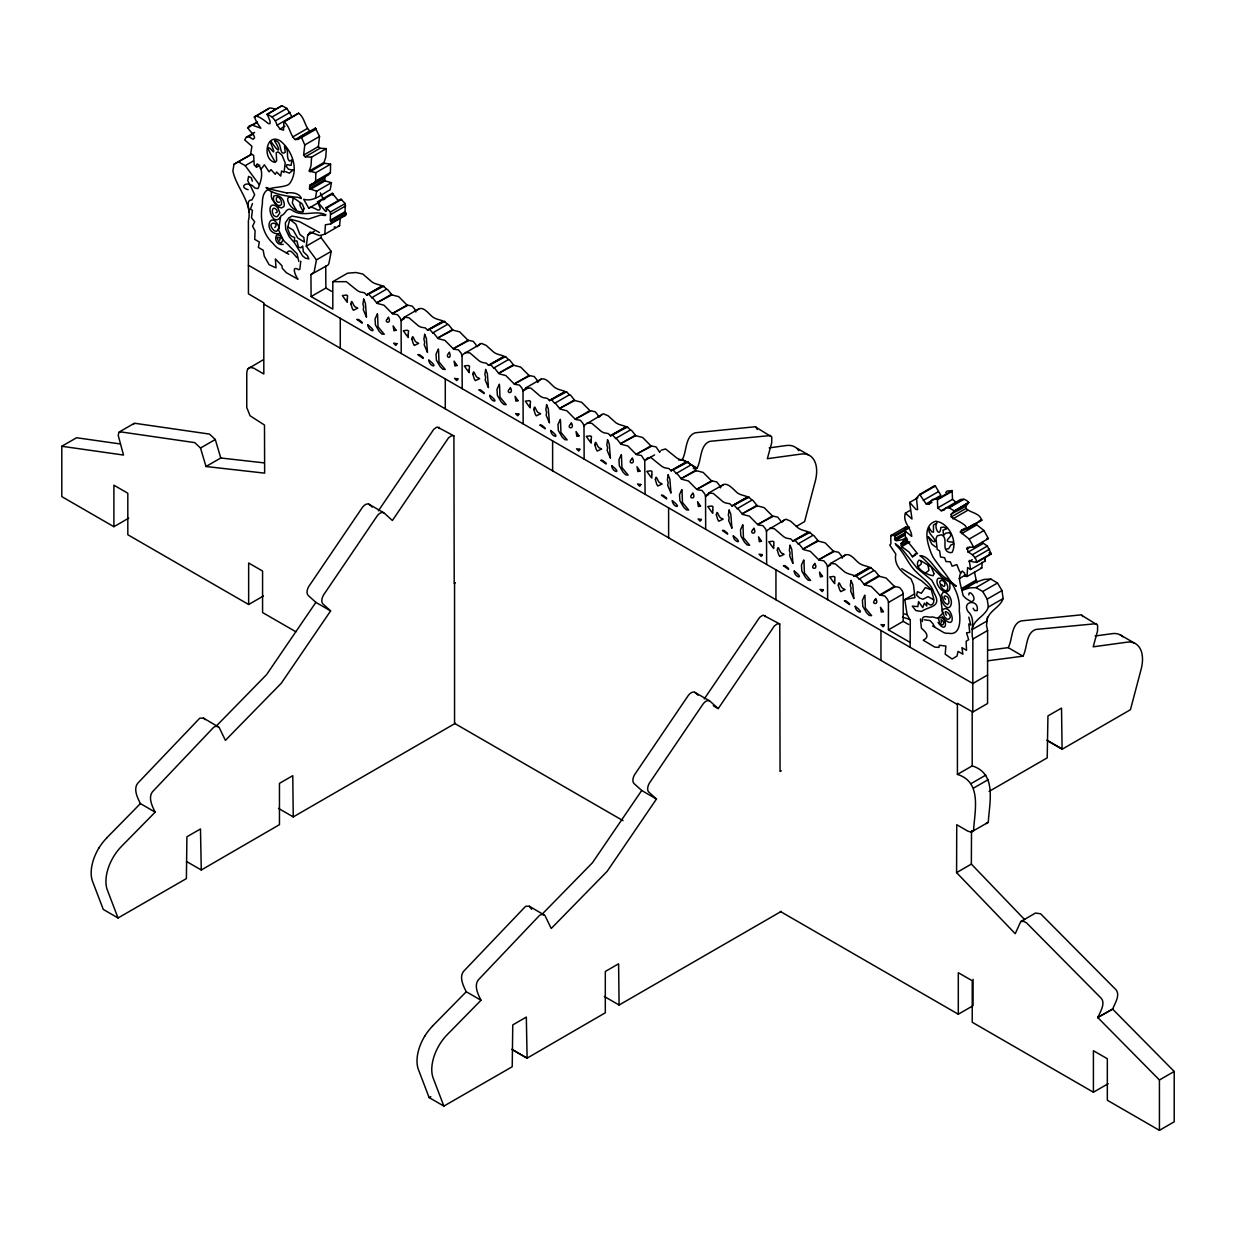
<?xml version="1.0" encoding="UTF-8"?>
<svg xmlns="http://www.w3.org/2000/svg" width="1236" height="1236" viewBox="0 0 1236 1236"><rect width="100%" height="100%" fill="white"/><g stroke="black" fill="none" stroke-linecap="round" stroke-linejoin="round"><path stroke-width="1.5" d="M337.876 200.139L332.268 193.295L317.498 201.823L320.248 208.204C319.552 214.029 312.445 204.357 308.753 208.22L303.716 199.29C313.774 202.163 321.932 193.975 330.197 189.803L331.433 182.681L316.663 191.194L309.51 188.722L309.989 185.091L328.436 174.925L330.398 172.561L330.584 164.172L315.813 172.7L309.247 171.031L324.002 162.503L325.779 157.08L326.335 148.614L311.565 157.142L305.277 156.817L303.608 155.118L304.767 144.952L301.569 137.505L300.642 136.609L297.953 139.359L295.126 139.575C289.749 134.693 290.058 126.242 283.832 121.731L298.602 113.202C304.829 117.714 304.519 126.165 309.881 131.047L312.723 130.831M326.335 148.614L320.031 148.289L318.378 146.59L319.521 136.439L315.412 128.096L300.642 136.609M1112.678 1009.07L1097.722 1017.506L1112.678 1009.07C1114.826 1003.184 1121.593 993.852 1114.64 988.398L1040.619 913.79L1035.49 913.049L1020.72 921.577L1015.235 933.705L956.587 872.631L956.741 824.721L967.973 831.21L971.172 832.091L973.535 830.824C974.617 811.063 982.357 782.002 957.421 774.431L957.406 703.315L972.794 712.029L972.856 639.027C970.229 629.804 976.394 619.035 967.989 611.496C961.361 600.928 979.236 598.548 977.228 610.569L974.663 610.599L973.087 608.236M910.129 647.309L910.283 620.58L907.1 614.431L904.798 599.584L914.64 593.898M1024.659 919.63L971.357 864.103L971.511 830.731M298.849 261.507L297.042 253.766L289.425 246.211A2.781 1.607 60 0 0 288.436 244.975L284.465 241.483A20.286 11.711 60 0 1 282.843 239.181L278.625 230.066L280.51 217.15A8.235 4.759 60 0 1 281.175 215.558C285.825 214.631 285.979 206.721 291.804 209.996C302.264 217.969 315.195 209.487 325.995 214.863M985.046 557.961L985.355 560.959L970.584 569.487L969.318 560.433C982.265 566.536 974.586 554.67 968.128 552.121L967.155 547.486L973.613 547.115L988.383 538.587L983.964 530.538L975.111 523.523L960.341 532.052L969.194 539.066L973.613 547.115M976.548 562.488L991.318 553.96L987.348 546.065L982.187 542.45M316.663 191.194L315.427 198.332M311.565 157.142L311.024 165.609L309.247 171.031M340.163 218.973L339.606 225.678L324.836 234.207L319.336 235.566L310.236 232.028L307.718 235.087L306.281 246.165L316.431 259.9L314.129 272.075L310.947 274.546L311.101 296.563L332.808 309.093L332.808 281.7L347.579 273.171L355.891 272.523L362.72 273.99L372.16 282.102A84.759 48.93 60 0 0 374.693 283.43C379.297 285.192 383.361 285.13 386.528 289.147A16.114 9.301 60 0 1 387.687 289.61L391.889 294.91L398.718 296.655L407.03 305.029L412.252 306.126L414.74 309.201A8.806 5.083 60 0 1 415.837 312.013M958.842 501.646L955.953 502.233L952.492 499.359L952.168 490.553L937.398 499.081L937.722 507.888L941.183 510.746L944.072 510.174L945.88 507.95L949.124 507.826L963.895 499.298C977.491 503.701 954.362 511.256 951.148 514.361L951.226 516.957C955.335 520.263 975.204 527.757 961.546 530.229L960.341 532.052M377.567 314.392L378.015 326.721L384.241 334.261L381.893 334.044L379.22 331.402L375.45 324.944L375.049 318.934L377.366 313.774M438.533 349.587L438.981 361.916L445.223 369.471L442.859 369.255L440.186 366.613L436.416 360.139L436.03 354.129L438.332 348.969M499.514 384.798L499.962 397.111L506.188 404.666L503.84 404.45L501.152 401.808L497.397 395.335L496.996 389.325L499.313 384.18M560.48 419.993L560.928 432.322L567.154 439.877L564.806 439.645L562.133 437.019L558.363 430.545L557.977 424.535L560.279 419.375M621.445 455.188L621.909 467.517L628.135 475.072L625.771 474.856L623.098 472.214L619.344 465.74L618.942 459.73L621.26 454.585M682.009 490.151L682.457 502.48L688.684 510.035L686.335 509.819L683.663 507.177L679.893 500.704L679.506 494.694L681.808 489.549M742.975 525.362L743.439 537.691L749.665 545.246L747.316 545.014L744.628 542.372L740.874 535.914L740.472 529.904L742.79 524.744M803.956 560.557L804.404 572.886L810.631 580.441L808.282 580.225L805.609 577.583L801.84 571.109L801.438 565.099L803.755 559.954M864.922 595.767L865.37 608.097L871.612 615.636L869.248 615.42L866.575 612.778L862.805 606.32L862.419 600.31L864.721 595.149M317.498 201.823L325.64 211.48L326.628 210.954L326.057 207.617L330.429 212.051L330.352 220.209L331.48 222.727L330.707 223.917L325.408 224.782L324.836 234.207M326.057 207.617L340.827 199.089L345.199 203.538L345.122 211.68L346.25 214.199L345.477 215.404L330.707 223.917M259.792 165.3L256.501 167.184L256.655 164.342L257.644 163.986C263.979 170.182 261.584 179.606 258.679 186.945A44.187 25.508 60 0 1 258.092 188.397L257.845 188.552A29.123 16.81 60 0 1 254.755 187.918C247.803 179.39 237.837 187.022 248.142 189.695M970.909 601.546L966.475 598.827A29.123 16.81 60 0 1 963.385 595.891L963.138 595.458A44.187 25.508 60 0 1 962.566 593.326C961.299 585.957 956.54 576.455 962.303 571.078L964.574 573.056L964.729 576.084L967.031 576.517L981.801 567.988L982.234 562.179M300.781 261.198L299.807 269.402L298.602 269.664C290.676 264.72 295.744 276.478 297.984 279.228L286.428 272.754L282.256 268.274L281.947 265.755L275.381 258.973L276.03 267.857L269.124 264.705L264.241 256.146L263.175 250.213L258.339 247.416L259.328 242.024L254.724 239.367L255.095 230.792L252.577 226.234L254.693 221.831L251.48 217.721L252.438 210.352L250.46 209.208L252.438 203.538M987.379 617.197L986.529 625.54L987.61 630.514L987.564 703.5L972.794 712.029M909.495 527.787L895.173 536.177L894.601 538.865L896.594 540.796L902.883 539.576L906.158 537.691M256.501 167.184L254.199 164.96L253.643 155.365L250.645 153.836L251.928 146.25L244.682 139.946L246.412 137.134L248.652 136.64L253.102 139.313L254.539 137.907C254.662 132.746 242.04 127.2 252.036 125.021L260.889 128.235C248.05 110.838 258.37 115.118 268.289 123.554L270.004 123.662L270.081 121.143L267.192 114.191L281.962 105.663L286.876 108.428L291.928 116.617L277.158 125.13L280.047 129.038L283.507 130.182L283.832 121.731M281.962 105.663L267.13 114.531M251.773 154.129L234.021 164.249L232.878 170.908C236.107 187.563 252.855 203.075 248.39 220.765L248.436 293.813L263.824 302.882L263.809 373.983L253.72 368.158L250.136 367.355L247.648 368.961L246.767 372.484L246.767 407.478L250.058 415.76L264.489 425.06L264.643 473.141L205.995 466.513L200.51 448.035L194.763 442.627L121.36 431.982L118.919 432.26L118.223 435.443L123.507 455.049L61.8 446.273L61.8 496.625L113.897 526.706L128.668 518.178M306.281 246.165L321.051 237.636L321.345 236.215M309.989 185.091L313.666 183.453L315.628 181.089L315.813 172.7M321.051 237.636L331.202 251.371L328.9 263.546L327.911 265.122L310.947 274.546M271.41 191.518L271.333 196.4A10.197 5.886 60 0 0 272.059 199.15L276.91 206.242L281.36 207.972L283.847 206.644A7.71 4.45 60 0 0 284.095 202.828C283.338 198.455 278.347 193.897 273.867 196.045L273.372 198.27A8.899 5.145 60 0 0 274.191 201.623L277.482 205.161A10.46 6.041 60 0 0 280.201 205.377L281.453 204.573L281.545 201.947A6.103 3.523 60 0 0 280.031 198.811C275.844 192.538 274.454 203.693 279.614 202.163M915.752 554.871L912.477 556.772L908.985 552.044L901.693 546.59L900.998 543.5L907.008 538.386M910.329 510.267L905.416 513.11C902.048 521.932 911.612 528.282 911.72 536.409L904.567 530.63L905.803 539.174L917.514 553.666L915.629 553.604L912.477 556.772M366.52 317.219L365.408 303.299L363.631 298.942M427.486 352.414L426.374 338.51L424.612 334.137M488.452 387.625L487.355 373.705L485.578 369.332M549.433 422.82L548.32 408.915L546.559 404.543M610.399 458.031L609.286 444.11L607.525 439.738M670.963 492.994L669.85 479.074L668.089 474.701M731.928 528.189L730.816 514.269L729.055 509.912M792.909 563.384L791.797 549.479L790.02 545.107M853.875 598.595L852.763 584.674L851.001 580.317M890.801 535.59L894.323 535.466L909.078 526.938L905.571 527.061L890.801 535.59L890.878 543.825L889.75 545.045L895.822 554.099C893.443 565.47 902.728 573.195 911.009 578.881L913.512 584.844L914.949 597.575L904.798 599.584M905.076 528.838L905.571 527.061M300.24 202.967L300.054 203.631A4.728 2.735 60 0 0 300.178 205.794L303.191 211.619M971.172 832.091L988.29 822.295C989.387 802.535 997.128 773.489 972.191 765.903L972.176 712.183M678.595 459.993L682.318 459.498C686.83 452.098 684.914 436.014 695.358 432.77L755.15 426.76L771.758 436.957L771.712 442.797L767.355 458.695L801.144 454.06A33.99 19.637 -60 0 1 808.808 455.095A34.222 19.776 -60 0 1 815.806 464.319A33.975 19.637 -60 0 1 815.497 480.356L804.605 521.577L796.308 526.474M693.35 468.521L697.073 468.027C701.585 460.626 699.669 444.558 710.113 441.298L770.692 435.52M987.641 650.352L1008.174 647.618C1012.67 640.217 1010.77 624.149 1021.199 620.889L1081.006 614.879L1097.599 625.092L1097.553 630.916L1093.196 646.814L1126.985 642.179A33.99 19.637 -60 0 1 1134.648 643.214A34.222 19.776 -60 0 1 1141.662 652.438A33.975 19.637 -60 0 1 1141.338 668.475L1130.446 709.711L1062.095 749.263L1047.34 740.735M987.487 660.858L1022.929 656.161C1027.425 648.761 1025.525 632.678 1035.953 629.433L1096.533 623.639M967.031 576.517L967.587 567.571L970.584 569.487M331.433 182.681L325.037 180.904L324.759 176.563M298.602 113.202L283.662 122.194M929.086 527.726C927.448 533.705 933.736 536.13 935.003 540.904L934.586 541.801L932.778 541.183L928.19 536.718M966.923 528.807L981.693 520.279C979.762 512.739 970.584 513.095 965.996 508.444L965.919 505.833M1097.908 1017.599C1100.055 1011.712 1106.823 1002.381 1099.87 996.911L1026.467 922.798L1023.671 921.361L1020.72 921.577M936.795 522.905C933.736 527.525 940.04 538.633 940.843 527.417L943.825 527.077L946.745 528.792L943.006 530.182L943.609 535.389L945.617 533.241L948.738 532.685C956.525 535.991 938.943 541.909 952.848 542.063L953.651 544.056L950.932 544.891L948.615 548.815L946.421 549.078M293.287 198.532L292.283 202.781L295.095 208.22A26.976 15.574 60 0 0 296.084 209.502L296.176 209.595M1003.122 598.548L988.352 607.061C985.293 616.424 973.474 619.174 972.145 629.572L986.915 621.044C988.244 610.646 1000.063 607.896 1003.122 598.548L1001.979 590.576L997.498 583.006L990.793 579.051L984.18 579.421L976.703 581.893L961.932 590.422L969.41 587.95L976.023 587.579L990.793 579.051M945.725 492.592L947.07 491.047L952.168 490.553M462.202 388.691L462.048 355.736L463.052 354.33L481.484 343.407L486.072 345.338L494.106 352.492A84.759 48.93 60 0 0 496.64 353.82C501.244 355.597 505.308 355.535 508.475 359.552A16.114 9.301 60 0 1 509.634 360L513.836 365.3L520.665 367.061L528.977 375.435L534.199 376.532L536.687 379.591A8.806 5.083 60 0 1 537.784 382.403L538.17 381.816M584.149 459.097L583.995 426.142L584.999 424.736L603.431 413.813L608.019 415.744L616.053 422.897A84.759 48.93 60 0 0 618.587 424.226C623.191 426.003 627.255 425.941 630.422 429.958A16.114 9.301 60 0 1 631.565 430.406L635.783 435.705L642.612 437.467L650.924 445.841L656.131 446.938L659.499 452.052M766.644 564.466L766.49 531.511L767.51 530.105L785.926 519.182L790.53 521.113L798.549 528.266A84.759 48.93 60 0 0 801.098 529.595C805.687 531.372 809.75 531.31 812.917 535.327A16.114 9.301 60 0 1 814.076 535.775L818.278 541.074L825.107 542.836L833.419 551.194L838.641 552.307L841.129 555.366A8.806 5.083 60 0 1 842.226 558.178L842.38 557.915M314.577 129.378L315.412 128.096M133.318 424.272L134.739 423.268L209.533 434.099L215.28 439.506L220.765 457.984L264.272 462.897M720.449 487.525C725.517 479.058 733.164 489.441 737.583 493.071A84.759 48.93 60 0 0 740.117 494.4C744.721 496.161 748.784 496.1 751.951 500.132A16.114 9.301 60 0 1 753.095 500.58L757.313 505.879L764.142 507.625L772.454 515.999L777.66 517.111L780.163 520.171A8.806 5.083 60 0 1 781.028 522.225M378.386 510.823L433.759 429.309L436.555 427.285A32.924 19.034 -60 0 1 437.606 427.177L453.906 435.86L454.215 583.377L455.435 582.666M704.242 698.958L759.599 617.444L762.396 615.42A32.924 19.034 -60 0 1 763.446 615.312L779.761 623.979L780.055 771.496L781.291 770.785M713.311 705.771L718.224 708.614L774.354 625.972L777.15 623.948A32.924 19.034 -60 0 1 778.201 623.84L779.761 623.979M372.206 507.054L369.456 504.566A7.277 4.202 -60 0 0 362.534 507.224L308.815 586.42A7.833 4.527 -60 0 0 308.212 595.443L315.86 602.365L266.559 674.655L215.96 726.382M453.906 435.86L452.361 435.721A32.924 19.034 -60 0 0 451.31 435.829L448.514 437.853L392.384 520.495L384.211 513.095A7.277 4.202 -60 0 0 377.289 515.752L323.569 594.949A7.833 4.527 -60 0 0 322.967 603.971L330.615 610.908L281.329 683.184L225.4 740.364L219.066 727.293L203.507 718.131L199.784 718.162L139.096 781.801C132.376 787.656 137.273 797.359 140.41 803.601L155.164 812.145L121.391 846.505A33.99 19.637 -60 0 0 113.743 856.378A34.222 19.776 -60 0 0 106.759 873.682A33.975 19.637 -60 0 0 107.099 889.348L118.038 917.977L186.389 878.595L186.914 836.787L200.479 828.954L201.267 870.005L279.46 824.659L279.46 783.361L292.762 775.683L293.256 816.903L455.466 723.245M698.046 695.188L695.296 692.685A7.277 4.202 -60 0 0 688.39 695.343L634.671 774.539A7.833 4.527 -60 0 0 634.053 783.562L641.7 790.499L592.415 862.79L541.816 914.501M718.224 708.614L710.051 701.229A7.277 4.202 -60 0 0 703.145 703.871L649.425 783.068A7.833 4.527 -60 0 0 648.807 792.091L656.455 799.028L607.17 871.318L551.241 928.483L544.906 915.412L529.348 906.251L525.624 906.297L464.937 969.92C458.216 975.776 463.114 985.478 466.25 991.735L481.005 1000.264L447.247 1034.625A33.99 19.637 -60 0 0 439.583 1044.513A34.222 19.776 -60 0 0 432.6 1061.817A33.975 19.637 -60 0 0 432.94 1077.468L443.878 1106.096L512.229 1066.73L512.755 1024.922L526.32 1017.073L527.108 1058.14L605.3 1012.794L605.316 971.481L618.603 963.802L619.097 1005.022L781.306 911.38M293.04 170.012L289.379 173.194L285.593 171.68M951.148 514.361L954.099 511.148L968.87 502.619M477.189 346.621L480.031 343.917M599.136 417.026L601.978 414.323M659.7 451.99L660.333 451.171M781.646 522.395L784.489 519.692M284.45 146.281C289.95 150.128 285.331 157.513 289.548 161.066L292.144 159.985M416.856 310.607C422.511 304.01 428.707 314.299 433.141 317.297A84.759 48.93 60 0 0 435.675 318.625C440.279 320.402 444.342 320.34 447.509 324.357A16.114 9.301 60 0 1 448.653 324.805L452.87 330.105L459.699 331.866L468.011 340.224L473.218 341.337L475.705 344.396A8.806 5.083 60 0 1 476.586 346.451M538.803 381.012C544.458 374.415 550.653 384.705 555.088 387.702A84.759 48.93 60 0 0 557.621 389.031C562.21 390.808 566.273 390.746 569.456 394.763A16.114 9.301 60 0 1 570.599 395.211L574.817 400.51L581.646 402.272L589.943 410.63L595.165 411.743L597.652 414.802A8.806 5.083 60 0 1 598.533 416.856M843.246 556.787C848.9 550.174 855.096 560.48 859.53 563.477A84.759 48.93 60 0 0 862.064 564.806C866.668 566.567 870.731 566.505 873.898 570.538A16.114 9.301 60 0 1 875.042 570.986L879.26 576.285L886.088 578.031L894.4 586.405L899.607 587.502L902.11 590.576A8.806 5.083 60 0 1 903.207 593.388L903.192 621.353L908.661 624.504M106.636 837.977L140.41 803.601M432.492 1026.096L466.25 991.735M280.526 217.057C272.244 228.506 264.257 200.386 275.705 205.809A13.673 7.895 60 0 1 278.054 208.251L279.83 212.947L277.451 216.485A7.648 4.419 60 0 1 275.535 216.563L273.65 215.497L272.399 212.453A7.771 4.48 60 0 1 272.476 210.058C273.202 204.759 280.278 212.515 275.752 212.762M917.869 497.706L909.665 502.434L915.969 509.402L917.622 509.618L916.479 498.123L919.677 494.369L926.119 503.871L928.653 504.273L932.299 499.576L937.398 499.081M419.066 308.722L404.296 317.25L401.082 320.526L401.236 353.496M541.013 379.128L526.242 387.656L523.013 390.931L523.168 423.902M661.306 450.182L665.571 448.931L676.617 457.861A84.759 48.93 60 0 0 679.151 459.189C683.74 460.966 687.819 460.904 690.986 464.921A16.114 9.301 60 0 1 692.129 465.369L696.347 470.669L703.176 472.43L711.488 480.804L716.695 481.901L719.182 484.96A8.806 5.083 60 0 1 720.294 487.772M723.508 484.497L708.753 493.01L705.524 496.3L705.679 529.271M845.455 554.887L830.685 563.415L827.471 566.706L827.626 599.676M910.129 642.411L888.421 629.881L888.437 601.901A8.806 5.083 60 0 0 887.34 599.089L884.837 596.03L879.63 594.933L871.318 586.559L864.489 584.798L860.271 579.499A16.114 9.301 60 0 0 859.128 579.051C855.961 575.034 851.898 575.095 847.293 573.319A84.759 48.93 60 0 1 844.76 571.99L835.32 563.894L830.685 563.415M932.485 487.092L935.358 486.011L940.874 495.342L926.119 503.871M286.288 252.839L287.416 252.159A33.604 19.405 60 0 0 287.973 251.557C291.032 248.73 294.94 256.037 297.042 257.675M254.183 116.879L270.004 107.903L275.474 109.015M254.307 117.374L268.954 108.366M252.036 125.021L256.964 122.179M247.617 127.957L250.908 126.072M254.183 124.172L257.474 122.271M267.192 114.191L272.105 116.957L286.876 108.428M246.412 137.134L254.616 132.391M272.105 116.957L275.35 120.834L290.12 112.306M248.652 136.64L253.581 133.797M280.047 129.038L284.96 126.196M234.021 164.249L251.634 154.268M292.592 137.041L307.347 128.513M238.502 161.854L245.207 165.655L253.411 160.912M295.126 139.575L309.881 131.047M297.953 139.359L301.244 137.459M301.569 137.505L316.323 128.977M304.767 144.952L319.521 136.439M303.608 155.118L318.378 146.59M305.277 156.817L320.031 148.289M309.973 171.789L324.744 163.26L330.584 164.172M315.628 181.089L330.398 172.561M309.386 186.899L324.156 178.37M309.51 188.722L324.28 180.193M310.282 189.432L325.037 180.904M318.363 202.117L333.117 193.588M308.753 208.22L320.248 201.592M326.922 207.88L341.677 199.351M330.429 212.051L345.199 203.538M330.924 214.4L345.694 205.871M330.352 220.209L345.122 211.68M330.939 221.151L345.709 212.623M307.718 235.087L314.284 231.302M331.48 222.727L346.25 214.199M316.431 259.9L331.202 251.371M311.101 296.563L325.871 288.034L331.696 291.402M61.8 446.273L76.57 437.745L119.583 443.863M119.382 431.92L134.152 423.392M332.808 281.7L346.327 281.669L357.405 290.614A84.759 48.93 60 0 0 359.939 291.943L364.404 292.777L366.567 294.925L381.337 286.397M366.567 294.925L381.677 286.458M366.907 294.987L383.871 286.088M247.648 368.961L263.268 359.784M369.101 294.616L371.773 297.675L386.528 289.147M371.773 297.675A16.114 9.301 60 0 1 372.917 298.123L376.671 302.866L391.426 294.338M376.671 302.866L391.889 294.91M377.119 303.423L383.963 305.184L392.26 313.558L407.03 305.029M392.26 313.558L407.633 305.446M404.357 318.641L401.082 320.526A8.806 5.083 60 0 0 399.97 317.714L397.482 314.655L392.863 313.959M200.51 448.035L215.28 439.506M404.296 317.25L408.931 317.729L418.371 325.825A84.759 48.93 60 0 0 420.904 327.154L425.369 327.973L427.548 330.12L442.318 321.592M427.548 330.12L442.658 321.654M427.888 330.182L444.836 321.298M430.066 329.827L432.739 332.886L447.509 324.357M205.995 466.513L220.765 457.984M432.739 332.886A16.114 9.301 60 0 1 433.882 333.334L437.637 338.077L452.407 329.548M437.637 338.077L452.87 330.105M438.1 338.633L444.929 340.394L453.241 348.753L468.011 340.224M453.241 348.753L468.599 340.642M465.277 352.445L469.896 352.924L479.336 361.02A84.759 48.93 60 0 0 481.87 362.349L486.335 363.183L488.514 365.315L503.284 356.802M488.514 365.315L503.624 356.864M488.853 365.392L505.802 356.493M491.047 365.022L493.705 368.081L508.475 359.552M493.705 368.081A16.114 9.301 60 0 1 494.863 368.529L498.602 373.272L513.373 364.744M498.602 373.272L513.836 365.3M499.066 373.828L505.895 375.589L514.207 383.963L528.977 375.435M514.207 383.963L529.58 375.837M527.942 388.089L523.013 390.931A8.806 5.083 60 0 0 521.916 388.119L519.429 385.06L514.809 384.365M526.242 387.656L530.877 388.135L540.317 396.231A84.759 48.93 60 0 0 542.851 397.559L547.316 398.378L549.495 400.526L564.249 391.997M549.495 400.526L564.589 392.059M549.835 400.588L566.783 391.704M552.013 400.232L554.686 403.291L569.456 394.763M554.686 403.291A16.114 9.301 60 0 1 555.829 403.739L559.584 408.467L574.354 399.954M559.584 408.467L574.817 400.51M113.897 526.706L113.897 485.192L127.818 493.241L127.818 534.74L248.652 604.512L263.423 595.984M560.047 409.039L566.876 410.785L575.188 419.159L589.943 410.63M575.188 419.159L590.545 411.047M587.208 422.851L591.843 423.33L601.283 431.426A84.759 48.93 60 0 0 603.817 432.755L608.282 433.589L610.46 435.721L625.231 427.192M610.46 435.721L625.57 427.27M610.8 435.798L627.749 426.899M612.979 435.427L615.652 438.486L630.422 429.958M615.652 438.486A16.114 9.301 60 0 1 616.81 438.935L620.549 443.678L635.319 435.149M620.549 443.678L635.783 435.705M621.013 444.234L627.842 445.995L636.154 454.354L650.924 445.841M636.154 454.354L651.526 446.242M654.586 454.894L644.728 460.58L645.115 494.307M636.756 454.771L641.376 455.466L644.728 460.58L647.772 457.814L650.8 457.459L661.847 466.389A84.759 48.93 60 0 0 664.381 467.718L668.846 468.552L671.024 470.684L685.795 462.156M671.024 470.684L686.119 462.233M671.364 470.746L688.313 461.862M673.543 470.391L676.216 473.45L690.986 464.921M676.216 473.45A16.114 9.301 60 0 1 677.359 473.898L681.113 478.641L695.883 470.113M681.113 478.641L696.347 470.669M681.577 479.197L688.406 480.959L696.718 489.317L711.488 480.804M696.718 489.317L712.075 481.206M708.8 494.4L705.524 496.3A8.806 5.083 60 0 0 704.427 493.488L701.924 490.429L697.305 489.734M708.753 493.01L713.373 493.488L722.813 501.6A84.759 48.93 60 0 0 725.347 502.928L729.812 503.747L731.99 505.895L746.76 497.366M731.99 505.895L747.1 497.428M732.33 505.957L749.279 497.073M734.524 505.586L737.181 508.645L751.951 500.132M737.181 508.645A16.114 9.301 60 0 1 738.34 509.108L742.079 513.836L756.849 505.308M742.079 513.836L757.313 505.879M742.542 514.408L749.371 516.154L757.683 524.528L772.454 515.999M757.683 524.528L773.056 516.416M769.719 528.22L774.339 528.699L783.794 536.795A84.759 48.93 60 0 0 786.328 538.124L790.793 538.942L792.971 541.09L807.726 532.561M792.971 541.09L808.066 532.639M793.296 541.152L810.26 532.268M795.49 540.796L798.162 543.855L812.917 535.327M798.162 543.855A16.114 9.301 60 0 1 799.306 544.303L803.06 549.047L817.83 540.518M803.06 549.047L818.278 541.074M919.677 494.369L934.431 485.841M920.588 494.539L935.358 486.011M803.524 549.603L810.352 551.364L818.665 559.723L833.419 551.194M818.665 559.723L834.022 551.611M923.277 500.379L938.047 491.851M928.653 504.273L931.929 502.372M937.568 499.73L952.338 491.202M830.747 564.806L827.471 566.706A8.806 5.083 60 0 0 826.359 563.894L823.871 560.835L819.252 560.14M937.722 507.888L952.492 499.359M941.183 510.746L960.65 499.421L963.895 499.298M894.601 538.865L906.096 532.237M949.001 507.332L952.276 505.447M894.818 539.962L904.659 534.276M895.59 540.534L905.432 534.848M954.099 511.148L968.808 502.218M903.361 541.692L906.652 539.792M900.998 543.5L907.548 539.699M901.198 545.261L907.765 541.476M951.226 516.957L965.996 508.444M901.693 546.59L909.897 541.847M952.941 518.842L967.711 510.313M853.937 576.3L868.707 567.772M854.277 576.362L869.047 567.834M856.455 575.991L871.225 567.463M859.128 579.051L873.898 570.538M864.026 584.242L878.796 575.713M864.489 584.798L879.26 576.285M961.546 530.229L964.822 528.328M967.046 528.452L981.817 519.939M961.747 533.55L976.517 525.037M969.194 539.066L983.964 530.538M879.63 594.933L894.4 586.405M880.233 595.335L894.988 586.822M966.707 549.078L969.982 547.177M968.128 552.121L982.898 543.593M888.421 602.488L903.331 593.883M972.577 554.593L987.348 546.065M974.818 557.668L989.588 549.155M969.009 561.577L972.284 559.692M976.564 562.056L991.318 553.527M959.074 578.695L965.64 574.91M888.421 629.881L903.192 621.353M961.392 588.645L976.162 580.117L974.54 572.33M961.824 589.557L976.595 581.044L976.162 580.117M976.023 587.579L982.728 591.519L997.498 583.006M988.352 607.061L987.209 599.105L1001.979 590.576M972.856 639.027L987.61 630.514M987.61 674.995L972.856 683.523L248.39 265.246M957.421 774.431L972.191 765.903M971.094 783.593L985.865 775.065M973.582 788.089L988.352 779.561M989.094 791.411L1047.216 757.853L1047.943 715.922L1061.523 708.089L1062.095 749.263M956.587 872.631L971.357 864.103M780.41 911.504L958.302 1014.215L973.072 1005.702L973.072 979.283M958.302 1014.215L958.302 972.717L972.238 980.751L972.238 1022.265L1093.412 1092.222L1108.182 1083.694M1093.412 1092.222L1093.412 1050.708L1107.332 1058.758L1107.332 1100.256L1159.43 1130.337L1159.43 1079.986L1174.2 1071.457L1112.493 1008.978M1159.43 1130.337L1174.2 1121.809L1174.2 1071.457M252.376 181.228L251.294 177.752L248.59 176.393L247.756 180.734L250.012 185.261M985.942 823.562L988.29 822.295M279.707 240.278L280.186 238.069L277.698 237.111A2.256 1.298 60 0 0 277.327 237.915L278.239 240.943A4.465 2.58 60 0 0 279.321 242.241L281.236 242.936L282.673 240.603A2.997 1.73 60 0 0 282.75 239.568C275.118 226.003 271.611 246.196 283.229 244.357M424.829 1035.969A34.222 19.776 -60 0 0 417.845 1053.273A33.975 19.637 -60 0 0 418.185 1068.939L429.124 1097.568L430.823 1096.672M337.737 226.42L339.606 225.678M324.774 199.259L323.523 199.691L320.371 192.878M343.268 215.945L345.477 215.404M279.12 233.589L278.934 233.635A18.772 10.846 60 0 1 276.524 233.697C262.774 231.256 270.684 209.147 278.826 226.744A4.11 2.379 60 0 1 278.733 228.196L276.771 231.333L274.546 230.9A5.902 3.414 60 0 1 272.816 229.232C266.08 220.981 280.294 222.094 274.763 227.424M292.762 170.213L288.451 169.193L286.227 166.335L286.984 164.62L291.063 165.423L291.974 160.186M918.039 566.613L921.052 564.249A4.728 2.735 60 0 0 921.191 562.241L920.99 561.345M979.267 520.65L981.693 520.279M769.24 447.88L786.39 445.516A33.99 19.637 -60 0 1 794.053 446.551L808.808 455.095M1095.081 635.999L1112.23 633.651A33.99 19.637 -60 0 1 1122.952 636.818M971.218 601.638L972.114 601.53C977.861 598.904 968.56 588.398 968.854 594.887M334.106 227.038L335.219 226.914M925.053 572.685L925.146 572.67A26.976 15.574 60 0 0 926.15 572.562L928.947 570.352L927.942 564.945M924.188 619.761L930.105 620.58L933.257 624.118A33.604 19.405 60 0 0 933.798 625.308L934.941 627.332M980.735 568.004L981.801 567.988M357.328 319.444L357.544 319.444A15.697 9.069 60 0 1 358.718 319.552L362.009 322.194A2.487 1.437 60 0 1 362.179 323.199L356.988 319.521M418.293 354.639L418.51 354.639A15.697 9.069 60 0 1 419.684 354.747L422.975 357.389A2.487 1.437 60 0 1 423.145 358.409L417.953 354.732M479.274 389.85L479.491 389.85A15.697 9.069 60 0 1 480.665 389.958L483.956 392.6A2.487 1.437 60 0 1 484.126 393.604L478.919 389.927M540.24 425.045L540.456 425.045A15.697 9.069 60 0 1 541.631 425.153L544.921 427.795A2.487 1.437 60 0 1 545.091 428.799L539.9 425.122M601.221 460.255L601.438 460.255A15.697 9.069 60 0 1 602.612 460.364L605.903 462.99A2.487 1.437 60 0 1 606.073 464.01L600.866 460.333M661.77 495.219L661.986 495.219A15.697 9.069 60 0 1 663.16 495.327L666.451 497.954A2.487 1.437 60 0 1 666.621 498.973L661.43 495.296M722.751 530.414L722.967 530.414A15.697 9.069 60 0 1 724.141 530.522L727.432 533.164A2.487 1.437 60 0 1 727.602 534.168L722.396 530.491M783.717 565.609L783.933 565.609A15.697 9.069 60 0 1 785.107 565.717L788.398 568.359A2.487 1.437 60 0 1 788.568 569.379L783.377 565.702M844.682 600.82L844.914 600.82A15.697 9.069 60 0 1 846.073 600.928L849.379 603.57A2.487 1.437 60 0 1 849.549 604.574L844.342 600.897M936.656 523.152L933.443 525.084L933.489 532.222L931.681 531.804L929.256 528.112M986.9 538.479L988.383 538.587M453.844 349.17L458.448 349.865L460.951 352.924A8.806 5.083 60 0 1 462.048 355.736M575.775 419.576L580.395 420.271L582.882 423.33A8.806 5.083 60 0 1 583.995 426.142M758.286 524.945L762.906 525.624L765.393 528.699A8.806 5.083 60 0 1 766.49 531.511M960.913 572.793L960.434 572.639A16.423 9.486 60 0 1 959.121 570.29L956.834 564.589L952.137 566.196L950.252 561.793L945.973 561.546L944.598 557.683L940.534 557.019L939.638 550.916L937.197 549.417L936.007 538.649L937.228 535.852L941.291 534.771C949.542 538.154 939.823 550.576 950.299 552.708L952.137 552.337C957.977 541.213 948.63 522.457 935.637 521.252C921.84 525.624 927.525 544.18 931.589 554.13A99.807 57.628 60 0 0 933.134 557.281C944.149 573.967 961.005 588.506 959.275 610.8C960.449 619.236 961.052 635.953 948.367 633.234A18.216 10.506 60 0 1 944.041 632.708L932.516 625.926M935.637 546.976L931.851 544.134L928.483 537.243M325.253 215.574L320.804 215.002L308.274 219.143L292.113 216.053L288.668 217.969L285.361 222.866L285.701 229.154L289.131 236.601L294.446 242.766L302.619 255.914L305.354 258.092L308.846 258.942L307.44 255.636L303.361 251.804L302.681 246.026L300.935 247.741L298.54 247.262L296.872 240.881L294.462 241.051L294.601 237.42L291.82 236.447A7.509 4.341 60 0 1 289.981 234.747L287.54 228.397L289.626 219.838A19.127 11.031 60 0 1 290.105 219.127L299.684 221.738L319.444 232.492M904.242 613.844L907.224 614.786M902.558 617.135L909.82 619.452M288.714 254.245L277.188 247.694A18.216 10.506 60 0 1 272.862 243.229C261.862 233.403 259.946 217.938 262.372 203.971C262.032 183.067 275.937 189.973 288.096 184.859A99.807 57.628 60 0 0 289.657 183.515C299.452 170.027 292.252 150.174 280.031 140.719C265.755 132.345 262.063 160.186 275.087 162.379L276.632 160.881L276.231 152.723L278.054 151.827L282.086 155.303L285.222 162.936L284.033 172.314L281.592 170.985L280.696 176.053L276.632 172.02L275.257 174.307L270.978 169.61L269.093 171.85L264.396 164.821L262.125 167.88A16.423 9.486 60 0 1 260.811 168.714L260.317 168.297M930.693 589.634L925.331 587.579L921.345 593.295L917.452 591.689L916.618 595.196L919.615 598.039L923.014 599.228L928.02 596.648L932.222 598.966A9.471 5.469 60 0 0 933.335 599.645L933.597 599.754M218.262 726.66L215.481 726.289L213.612 727.371L153.851 790.329C147.13 796.185 152.028 805.887 155.164 812.145M544.103 914.779L541.337 914.424L539.452 915.49L479.692 978.448C472.971 984.319 477.868 994.022 481.005 1000.264M186.512 861.477L201.267 870.005M989.032 552.894L991.318 553.96M949.124 507.826L954.037 510.746M901.786 568.715L921.546 580.781L931.125 589.217A19.127 11.031 60 0 1 931.604 590.484C931.975 594.64 936.641 602.751 931.249 604.991A7.509 4.341 60 0 1 929.41 604.558L926.629 602.318L926.784 606.042L924.373 603.153L922.736 607.587L918.549 601.608L917.9 606.598L912.292 606.119L915.891 610.584L921.546 611.449C928.993 606.011 942.651 607.571 933.968 592.847C931.45 583.67 923.307 578.881 917.035 572.623C908.136 564.898 904.767 552.801 895.976 545.076M263.824 304.102L957.406 704.52M295.898 631.781L262.573 612.546L262.573 571.032L248.652 562.998L248.652 604.512M623.037 820.658L454.554 723.384L454.554 582.789M1119.893 634.686L1134.648 643.214M1008.174 647.618L1022.929 656.161M682.318 459.498L697.073 468.027M1047 740.132L1061.755 748.661M694.725 692.299L709.479 700.827M368.884 504.18L383.639 512.708M641.7 790.499L656.455 799.028M315.86 602.365L330.615 610.908M604.342 996.494L619.097 1005.022M278.502 808.375L293.256 816.903M512.353 1049.596L527.108 1058.14M511.75 1049.333L526.505 1057.861M429.124 1097.568L443.878 1106.096M118.038 917.977L103.283 909.433L92.345 880.82A33.975 19.637 -60 0 1 92.005 865.154A34.222 19.776 -60 0 1 98.988 847.85M895.235 543.531L901.847 548.861L917.297 568.436L931.851 580.287L940.055 595.953A8.235 4.759 60 0 1 940.72 598.317L942.605 613.411L938.387 617.676A20.286 11.711 60 0 1 936.764 618.077L932.794 616.996A2.781 1.607 60 0 0 931.805 617.073C927.958 617.753 921.407 613.736 922.38 621.507M287.648 226.821L287.895 227.007A9.471 5.469 60 0 0 289.008 227.609L293.21 230.143L297.768 238.084L304.442 242.086L303.778 237.389L299.885 234.5L295.898 224.179L290.553 220.054M529.348 906.251L531.635 909.294M203.507 718.131L205.021 719.646M905.416 513.11L911.998 519.027L909.665 502.434M902.883 539.576L903.732 540.286M894.323 535.466L895.173 536.177M1081.778 615.111L1082.844 616.548M755.938 426.992L757.266 429.572M274.809 161.313C273.28 158.594 263.361 142.495 270.993 149.247C277.528 157.497 270.622 143.855 270.375 141.862L271.225 141.661C278.486 152.97 281.962 152.94 274.485 140.672C282.781 140.286 278.517 156.725 285.192 152.352L284.574 146.682M259.297 184.751L245.207 165.655M984.536 560.14L985.355 560.959M1097.722 1017.506L1159.43 1079.986M946.482 615.234C941.09 606.644 954.934 616.053 948.414 619.282A5.902 3.414 60 0 1 946.683 618.942L944.458 616.81L942.496 611.418A4.11 2.379 60 0 1 942.404 609.858C951.504 602.519 957.838 631.38 944.706 619.468A18.772 10.846 60 0 1 942.311 616.625L942.11 616.362M945.478 599.429C940.766 593.852 949.464 595.721 948.754 600.511A7.771 4.48 60 0 1 948.831 602.983L947.579 604.574L945.694 603.477A7.648 4.419 60 0 1 943.779 601.19L941.399 594.902L943.176 592.245A13.673 7.895 60 0 1 945.525 592.538C957.715 600.202 948.213 618.881 940.704 598.193M938 622.388C948.074 636.695 947.734 614.184 938.479 618.154A2.997 1.73 60 0 0 938.557 619.267L939.993 623.268L941.909 624.783A4.465 2.58 60 0 0 942.991 624.721L943.902 622.743A2.256 1.298 60 0 0 943.532 621.523L941.059 619.607L941.523 622.357M941.631 584.381C945.571 590.916 946.544 579.576 941.199 580.534A6.103 3.523 60 0 0 939.7 581.94L941.029 586.884A10.46 6.041 60 0 0 943.748 589.835L945.401 590.823L947.039 590.097A8.899 5.145 60 0 0 947.857 587.672C947.641 583.098 942.929 577.66 938.201 578.216L937.135 579.854A7.71 4.45 60 0 0 937.382 583.964C938.665 587.996 945.355 595.335 949.171 590.082A10.197 5.886 60 0 0 949.897 588.166L949.851 583.284M250.321 185.508L254.678 194.701L251.928 199.908C245.578 199.753 249.224 208.374 249.085 212.113M982.728 591.519L987.209 599.105M853.721 598.27L850.615 590.962L851.094 588.444A9.826 5.67 60 0 0 850.816 587.224L850.569 586.513A3.059 1.761 60 0 1 850.337 585.122L851.048 580.75M792.74 563.075L789.634 555.767L790.113 553.249A9.826 5.67 60 0 0 789.835 552.029L789.603 551.302A3.059 1.761 60 0 1 789.371 549.912L790.082 545.539M731.774 527.865L728.668 520.557L729.147 518.038A9.826 5.67 60 0 0 728.869 516.818L728.622 516.107A3.059 1.761 60 0 1 728.39 514.717L729.101 510.344M670.808 492.67L667.687 485.362L668.166 482.843A9.826 5.67 60 0 0 667.888 481.623L667.656 480.897A3.059 1.761 60 0 1 667.425 479.522L668.135 475.134M610.244 457.706L607.139 450.398L607.618 447.88A9.826 5.67 60 0 0 607.34 446.66L607.092 445.949A3.059 1.761 60 0 1 606.861 444.558L607.571 440.17M549.263 422.511L546.158 415.188L546.636 412.685A9.826 5.67 60 0 0 546.358 411.464L546.127 410.738A3.059 1.761 60 0 1 545.895 409.348L546.606 404.975M488.297 387.301L485.192 379.993L485.671 377.474A9.826 5.67 60 0 0 485.393 376.254L485.161 375.543A3.059 1.761 60 0 1 484.914 374.153L485.64 369.765M427.332 352.106L424.211 344.782L424.705 342.279A9.826 5.67 60 0 0 424.411 341.059L424.18 340.333A3.059 1.761 60 0 1 423.948 338.942L424.659 334.57M366.35 316.895L363.245 309.587L363.724 307.069A9.826 5.67 60 0 0 363.446 305.848L363.214 305.137A3.059 1.761 60 0 1 362.967 303.747L363.693 299.359M275.35 120.834L277.158 125.13M968.792 617.119L970.77 625.076L968.808 623.933L969.75 632.415L966.537 632.801L968.653 639.661L966.135 641.314L966.506 650.306L961.902 647.649L962.89 654.184L958.054 651.387L956.988 656.1L952.106 659.02L945.216 654.199L945.849 646.057L939.298 645.269L938.974 647.417L934.802 647.108L923.246 640.217C930.662 636.633 925.285 631.441 921.423 628.274L920.465 618.973M332.268 193.295L332.639 195.133M976.873 582.836L976.595 581.044M449.394 352.353C452.639 360.51 443.925 357.266 449.023 353.032A44.45 25.662 60 0 1 449.394 352.353M765.007 615.451L765.053 616.625M439.151 427.316L439.213 428.506M325.871 288.034L325.717 266.034M880.959 630.468L880.959 660.395M775.945 569.842L775.945 599.769M668.614 507.872L668.614 537.799M552.616 440.897L552.616 470.823M445.284 378.927L445.284 408.853M340.271 318.301L340.271 348.228M424.798 1036.092A33.975 19.637 -60 0 1 432.445 1026.22M98.942 847.973A33.975 19.637 -60 0 1 106.605 838.101M797.112 448.699A34.222 19.776 -60 0 1 798.765 450.676M933.968 573.581L933.134 575.729C926.629 574.987 913.172 567.679 918.734 560.31A6.659 3.847 60 0 1 920.063 560.387L920.944 560.866A59.652 34.438 60 0 0 921.963 561.438L931.295 567.03L933.968 573.581M347.301 299.035L347.285 300.456A45.222 26.11 60 0 0 347.347 302.248A92.592 53.457 60 0 1 345.709 300.271L342.372 295.543L346.374 295.064A5.84 3.368 60 0 1 347.579 295.728L347.301 299.035M408.266 334.23L408.251 335.651A45.222 26.11 60 0 0 408.328 337.459A92.592 53.457 60 0 1 406.675 335.466L403.338 330.754L407.355 330.259A5.84 3.368 60 0 1 408.56 330.939L408.266 334.23M469.232 369.44L469.232 370.862A45.222 26.11 60 0 0 469.294 372.654A92.592 53.457 60 0 1 467.656 370.661L464.303 365.949L468.32 365.47A5.84 3.368 60 0 1 469.525 366.134L469.232 369.44M530.213 404.635L530.198 406.057A45.222 26.11 60 0 0 530.259 407.849A92.592 53.457 60 0 1 528.622 405.871L525.285 401.144L529.286 400.665A5.84 3.368 60 0 1 530.507 401.345L530.213 404.635M591.179 439.831L591.163 441.252A45.222 26.11 60 0 0 591.241 443.06A92.592 53.457 60 0 1 589.603 441.067L586.25 436.354L590.267 435.875A5.84 3.368 60 0 1 591.472 436.54L591.179 439.831M651.743 474.794L651.727 476.215A45.222 26.11 60 0 0 651.789 478.023A92.592 53.457 60 0 1 650.151 476.03L646.814 471.318L650.831 470.839A5.84 3.368 60 0 1 652.036 471.503L651.743 474.794M712.708 510.005L712.693 511.426A45.222 26.11 60 0 0 712.77 513.218A92.592 53.457 60 0 1 711.133 511.24L707.78 506.513L711.797 506.034A5.84 3.368 60 0 1 713.002 506.714L712.708 510.005M773.69 545.2L773.674 546.621A45.222 26.11 60 0 0 773.736 548.429A92.592 53.457 60 0 1 772.098 546.436L768.761 541.723L772.763 541.244A5.84 3.368 60 0 1 773.968 541.909L773.69 545.2M834.655 580.41L834.64 581.832A45.222 26.11 60 0 0 834.717 583.624A92.592 53.457 60 0 1 833.064 581.646L829.727 576.918L833.744 576.439A5.84 3.368 60 0 1 834.949 577.104L834.655 580.41M304.071 208.529L302.866 211.881C287.957 212.932 279.49 186.528 299.266 201.916A59.652 34.438 60 0 0 300.286 202.534L301.167 203.075A6.659 3.847 60 0 1 302.511 204.527L304.071 208.529M367.864 324.944C368.112 331.65 379.267 333.457 367.864 324.944M428.846 360.139C429.077 366.86 440.232 368.668 428.846 360.139M489.811 395.35C490.059 402.055 501.213 403.863 489.811 395.35M550.777 430.545C551.024 437.266 562.179 439.074 550.777 430.545M611.758 465.74C612.005 472.461 623.16 474.269 611.758 465.74M672.307 500.704C672.554 507.424 683.709 509.232 672.307 500.704M733.288 535.914C733.535 542.635 744.69 544.443 733.288 535.914M794.254 571.109C794.501 577.83 805.656 579.638 794.254 571.109M855.235 606.32C855.466 613.025 866.621 614.833 855.235 606.32M956.031 586.034L942.187 577.629L923.168 558.286A108.922 62.897 60 0 0 919.878 555.675C930.136 555.211 936.965 574.462 947.116 578.68A425.725 245.794 60 0 0 955.165 585.323L956.015 586.019M396.91 343.654L396.262 344.921A11.294 6.52 60 0 1 395.675 345.354L393.635 343.206L396.91 343.654M457.892 378.865L457.227 380.116A11.294 6.52 60 0 1 456.656 380.564L454.601 378.401L457.892 378.865M518.857 414.06L518.208 415.327A11.294 6.52 60 0 1 517.621 415.76L515.582 413.596L518.857 414.06M579.823 449.255L579.174 450.522A11.294 6.52 60 0 1 578.587 450.97L576.548 448.807L579.823 449.255M640.804 484.466L640.14 485.733A11.294 6.52 60 0 1 639.568 486.165L637.529 484.002L640.804 484.466M701.368 519.429L700.704 520.696A11.294 6.52 60 0 1 700.117 521.129L698.077 518.965L701.368 519.429M762.334 554.624L761.67 555.891A11.294 6.52 60 0 1 761.098 556.339L759.058 554.176L762.334 554.624M823.3 589.835L822.651 591.086A11.294 6.52 60 0 1 822.064 591.534L820.024 589.371L823.3 589.835M884.281 625.03L883.616 626.297A11.294 6.52 60 0 1 883.045 626.729L881.005 624.582L884.281 625.03M350.931 303.917L352.26 308.351A21.784 12.576 60 0 0 353.372 310.251L357.698 308.197A34.531 19.93 60 0 1 356.54 307.501C352.801 307.331 351.92 296.903 350.931 303.917M411.897 339.112L413.226 343.546A21.784 12.576 60 0 0 414.338 345.447L418.664 343.392A34.531 19.93 60 0 1 417.505 342.712C413.782 342.526 412.901 332.113 411.897 339.112M472.878 374.323L474.207 378.757A21.784 12.576 60 0 0 475.319 380.657L479.645 378.602A34.531 19.93 60 0 1 478.471 377.907C474.748 377.737 473.867 367.308 472.878 374.323M533.844 409.518L535.173 413.952A21.784 12.576 60 0 0 536.285 415.852L540.611 413.797A34.531 19.93 60 0 1 539.452 413.118C535.729 412.932 534.833 402.519 533.844 409.518M594.825 444.728L596.154 449.162A21.784 12.576 60 0 0 597.251 451.063L601.577 449.008A34.531 19.93 60 0 1 600.418 448.313C596.694 448.127 595.814 437.714 594.825 444.728M655.374 479.692L656.702 484.126A21.784 12.576 60 0 0 657.815 486.026L662.141 483.971A34.531 19.93 60 0 1 660.982 483.276C657.258 483.091 656.378 472.677 655.374 479.692M716.355 514.887L717.683 519.321A21.784 12.576 60 0 0 718.78 521.221L723.106 519.166A34.531 19.93 60 0 1 721.948 518.487C718.224 518.301 717.343 507.872 716.355 514.887M777.32 550.082L778.649 554.531A21.784 12.576 60 0 0 779.761 556.416L784.087 554.361A34.531 19.93 60 0 1 782.929 553.682C779.19 553.527 778.34 543.037 777.32 550.082M838.286 585.292L839.63 589.726A21.784 12.576 60 0 0 840.727 591.627L845.053 589.572A34.531 19.93 60 0 1 843.894 588.892C840.171 588.707 839.29 578.278 838.286 585.292M387.625 318.625C382.882 322.658 392.461 324.543 388.428 317.158A44.45 25.662 60 0 0 388.042 317.837L387.625 318.625M509.572 389.031C504.829 393.063 514.408 394.948 510.375 387.563A44.45 25.662 60 0 0 509.989 388.243L509.572 389.031M570.553 424.242C565.81 428.259 575.373 430.159 571.341 422.758A44.45 25.662 60 0 0 570.97 423.438L570.553 424.242M631.519 459.437C626.776 463.454 636.339 465.354 632.322 457.969A44.45 25.662 60 0 0 631.936 458.649L631.519 459.437M692.083 494.4C687.34 498.417 696.903 500.317 692.871 492.932A44.45 25.662 60 0 0 692.5 493.612L692.083 494.4M753.048 529.595C748.305 533.628 757.869 535.528 753.852 528.127A44.45 25.662 60 0 0 753.466 528.807L753.048 529.595M814.014 564.806C809.286 568.823 818.85 570.723 814.818 563.322A44.45 25.662 60 0 0 814.431 564.018L814.014 564.806M874.995 600.001C870.252 604.033 879.816 605.918 875.783 598.533A44.45 25.662 60 0 0 875.412 599.213L874.995 600.001M396.076 330.259L393.944 330.754L393.125 325.902L396.076 330.259M457.042 365.454L454.91 365.949L454.091 361.097L457.042 365.454M518.023 400.665L515.891 401.159L515.057 396.308L518.023 400.665M578.989 435.86L576.857 436.354L576.038 431.503L578.989 435.86M639.954 471.07L637.838 471.565L637.004 466.714L639.954 471.07M700.518 506.034L698.386 506.528L697.567 501.677L700.518 506.034M761.484 541.229L759.367 541.723L758.533 536.872L761.484 541.229M822.465 576.439L820.333 576.934L819.514 572.067L822.465 576.439M883.431 611.635L881.314 612.129L880.48 607.278L883.431 611.635M286.876 192.97L274.114 190.128A425.725 245.794 60 0 1 266.064 187.47C271.024 194.129 287.741 196.385 298.077 197.389A108.922 62.897 60 0 1 301.368 198.579C299.854 193.156 292.005 192.167 286.876 192.97"/></g></svg>
